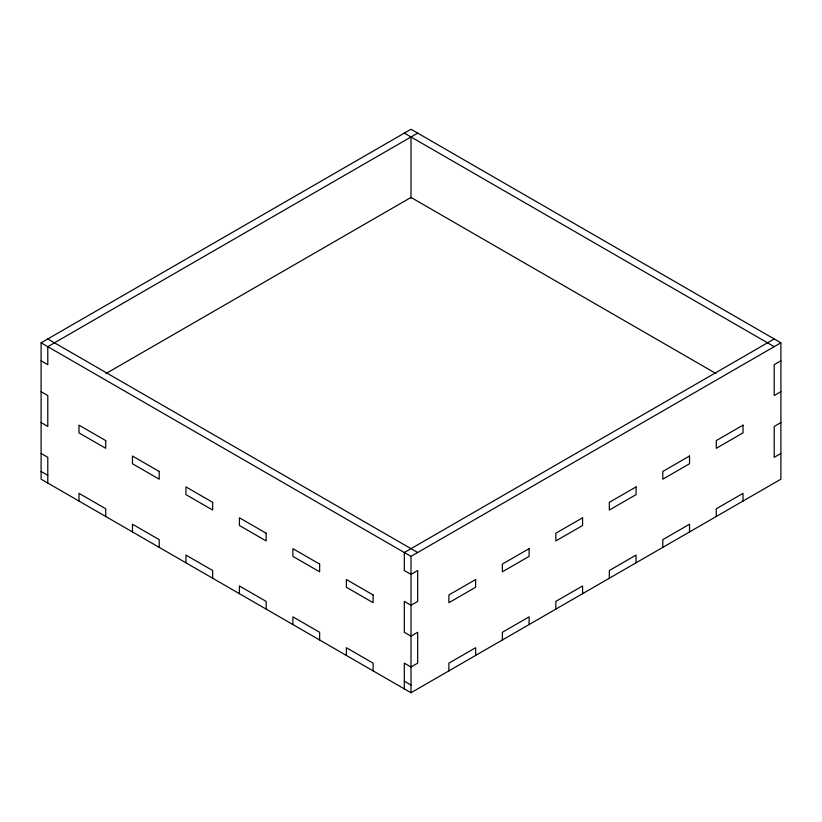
<?xml version="1.0" encoding="UTF-8"?>
<svg xmlns="http://www.w3.org/2000/svg" width="822" height="822" viewBox="0 0 822 822"><rect width="100%" height="100%" fill="white"/><g stroke="black" fill="none" stroke-linecap="round" stroke-linejoin="round"><path stroke-width="1.23" d="M41.1 342.815L411 129.26L780.9 342.815L780.9 479.185L411 692.741L41.1 479.185L41.1 342.815L411 556.371L780.9 342.815M417.689 133.113L47.789 346.678L47.789 364.68L41.1 360.827M105.987 373.537L411 197.444L716.013 373.537M774.211 338.952L404.311 552.518L404.311 570.53L411 574.383L417.689 570.53L417.689 601.406L411 605.259L404.311 601.406L404.311 632.282L411 636.136L417.689 632.282L417.689 663.159L411 667.012L404.311 663.159L404.311 688.887M780.9 360.827L774.211 364.68L774.211 395.557L780.9 391.704M780.9 422.58L774.211 426.443L774.211 457.32L780.9 453.456M404.311 133.113L774.211 346.678M47.789 338.952L417.689 552.518M41.1 391.704L47.789 395.557L47.789 426.443L41.1 422.58M41.1 453.456L47.789 457.32L47.789 483.048M41.1 471.468L47.789 475.322M404.311 681.171L411 685.024M743.016 501.06L743.016 493.334L716.281 508.777L716.281 516.493M689.535 531.937L689.535 524.21L662.799 539.653L662.799 547.37M636.064 562.813L636.064 555.086L609.318 570.53L609.318 578.246M582.582 593.689L582.582 585.963L555.836 601.406L555.836 609.123M529.101 624.566L529.101 616.839L502.365 632.282L502.365 639.999M475.619 655.432L475.619 647.715L448.884 663.159L448.884 670.875M411 136.976L411 198.215M411 556.371L411 692.741M373.116 670.875L373.116 663.159L346.381 647.715L346.381 655.432M319.635 639.999L319.635 632.282L292.899 616.839L292.899 624.566M266.164 609.123L266.164 601.406L239.418 585.963L239.418 593.689M212.682 578.246L212.682 570.53L185.936 555.086L185.936 562.813M159.201 547.37L159.201 539.653L132.465 524.21L132.465 531.937M105.719 516.493L105.719 508.777L78.984 493.334L78.984 501.06M475.619 579.531L448.884 594.974L448.884 602.69L475.619 587.247L475.619 579.531M529.101 548.654L502.365 564.098L502.365 571.814L529.101 556.371L529.101 548.654M582.582 517.778L555.836 533.221L555.836 540.938L582.582 525.494L582.582 517.778M636.064 486.901L609.318 502.345L609.318 510.061L636.064 494.618L636.064 486.901M689.535 456.025L662.799 471.468L662.799 479.185L689.535 463.742L689.535 456.025M743.016 425.149L716.281 440.592L716.281 448.309L743.016 432.875L743.016 425.149M105.719 440.592L78.984 425.149L78.984 432.875L105.719 448.309L105.719 440.592M159.201 471.468L132.465 456.025L132.465 463.742L159.201 479.185L159.201 471.468M212.682 502.345L185.936 486.901L185.936 494.618L212.682 510.061L212.682 502.345M266.164 533.221L239.418 517.778L239.418 525.494L266.164 540.938L266.164 533.221M319.635 564.098L292.899 548.654L292.899 556.371L319.635 571.814L319.635 564.098M373.116 594.974L346.381 579.531L346.381 587.247L373.116 602.69L373.116 594.974"/></g></svg>
